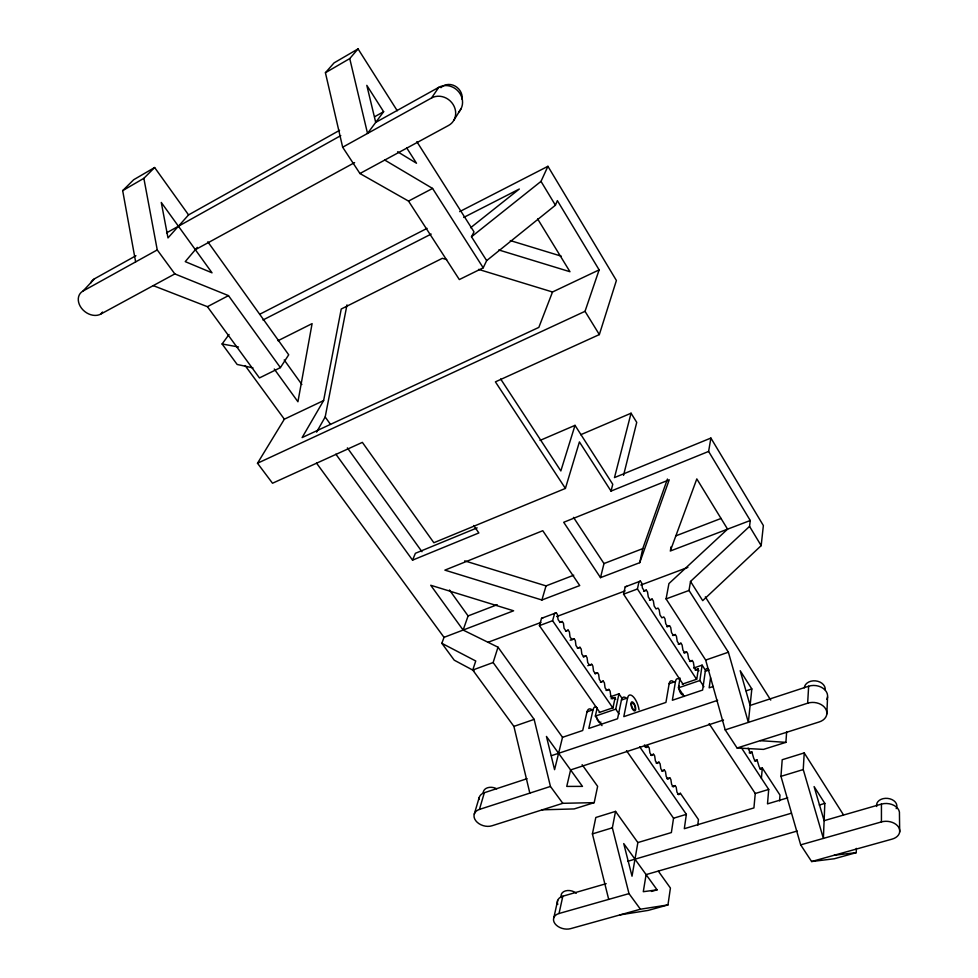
<?xml version="1.0" encoding="UTF-8"?>
<svg xmlns="http://www.w3.org/2000/svg" width="978" height="978" viewBox="0 0 978 978"><rect width="100%" height="100%" fill="white"/><g stroke="black" fill="none" stroke-linecap="round" stroke-linejoin="round"><path stroke-width="1.47" d="M843.476 814.857L804.222 752.913L782.204 759.735L780.957 776.349L800.676 844.858L811.618 861.532L892.119 839.112A12.958 9.181 4.8 0 0 898.599 827.192A12.958 9.181 4.8 0 0 881.435 821.911L881.435 804.112A12.787 9.144 4.6 0 1 894.185 805.493A12.787 9.144 4.6 0 1 899.454 814.075L899.687 831.972M811.618 861.532L834.307 858.757L856.251 852.657L856.337 848.378M826.838 713.928L827.571 696.849M881.435 804.112L824.112 820.676L814.099 786.581L824.833 803.403L823.378 838.403L803.244 769.552L804.222 752.913M580.712 434.721L631.054 413.217L614.49 477.582L710.896 438.058L708.61 451.433L750.26 520.504L670.272 551.017L696.813 478.914L727.571 529.159L668.928 583.585L666.079 598.903L705.676 660.077L725.199 729.881L807.657 703.194L808.647 686.226A13.227 10.024 5.7 0 1 823.207 688.39A13.227 10.024 5.7 0 1 826.862 699.392M725.199 729.881L737.082 747.999L763.5 749.392L785.896 742.351L786.654 731.886M779.564 800.97L779.992 795.114L762.314 767.999L759.637 768.83M741.422 747.779L768.708 789.429L767.498 803.867L787.742 797.828M761.397 778.268L762.314 767.999L760.798 769.319L759.099 766.715L757.106 760.016L754.429 760.847M709.123 723.671L755.26 793.5L753.916 807.926L684.319 828.696L686.36 814.344L639.759 746.886M808.647 686.226L750.114 705.444L740.187 670.7L751.825 688.952L748.353 722.387L728.39 652.216L689.013 590.467L690.517 581.445L749.551 526.396L750.26 520.504M690.517 581.445L702.705 600.639L761.177 545.638L763.366 525.541L710.896 438.058M697.693 825.395L698.463 819.576L680.419 793.329L677.583 794.209M710.554 677.742L709.16 687.84L713.292 686.446M707.73 668.451A12.225 4.328 70.7 0 0 705.297 671.311L702.607 690.052L672.363 700.26L675.468 681.532A12.115 4.499 70.8 0 1 679.404 679.209M703.94 686.739L699.869 680.517L702.118 665.138L693.646 668.06M620.174 914.858L648.255 910.384L667.962 904.919L670.419 888.048L658.341 871.166M626.507 750.701L673.536 818.219L671.373 832.559L637.864 842.571L632.02 876.202L623.732 843.586L657.094 889.846L651.446 891.435M684.16 696.446L678.439 687.815L680.028 678.035M673.121 681.36A12.103 4.535 70.9 0 0 669.148 683.695L665.945 702.424L623.805 716.642L627.583 697.937A11.944 4.768 71.1 0 1 633.304 696.776A11.944 4.768 71.1 0 1 639.05 709.796M670.529 549.624L671.067 546.812M397.251 110.746L358.058 48.9L334.048 62.898L325.417 72.727L342.667 147.213L359.941 173.522L408.523 201.089L459.33 279.561L483.205 267.813L486.665 260.625L555.418 205.221L557.374 200.637L599.135 269.879L552.509 291.994L538.841 327.398L302.116 437.582L323.62 400.564L341.236 309.024L442.362 258.302L446.714 259.635M316.566 432.129L325.185 416.983L346.982 304.892M667.962 904.919L640.419 909.21L629.001 893.623L612.35 827.816L615.541 811.373L595.81 817.486L592.411 833.904L608.707 899.393M625.675 697.632A11.932 4.804 71.2 0 0 621.433 700.04L617.57 718.744L588.805 728.451L593.047 709.771A11.822 4.963 71.3 0 1 595.969 706.801M542.24 809.821L574.184 808.928L594.196 802.645L597.631 786.349L582.118 764.686M619.05 713.964L615.737 709.16L618.952 693.805L610.309 696.788M696.495 679.184L637.436 588.988L638.989 581.678L640.431 581.103L641.629 582.949L642.412 588.01L644.331 590.956L646.324 590.15L647.522 591.983L648.304 597.045L650.223 599.966L652.179 599.123L653.365 600.944L654.16 606.018L656.067 608.927L657.998 608.059L659.184 609.869L659.991 614.93L661.874 617.827L663.793 616.922L664.967 618.732L665.774 623.793L667.656 626.666L669.539 625.749L670.712 627.534L671.531 632.607L673.39 635.468L675.26 634.514L676.421 636.299L677.241 641.36L679.099 644.209L680.945 643.231L682.094 645.003L682.925 650.064L684.771 652.888L686.593 651.898L687.742 653.659L688.585 658.72L690.419 661.531L692.216 660.505L693.353 662.253L694.197 667.326L696.018 670.113L697.791 669.074L698.928 670.81M639.722 562.68L669.209 479.807L563.707 522.289L600.504 577.643L639.722 562.68L642.754 548.621L667.436 479.049M640.419 909.21L570.626 928.648A11.553 7.787 14 0 1 555.088 923.819A11.553 7.787 14 0 1 559.037 913.501L562.827 896.203L606.177 883.672M553.841 917.682L557.68 900.383M601.996 725.639L595.345 716.104L597.216 707.742M683.121 684.307L623.561 594.172L625.199 586.861L626.666 586.287M591.445 709.368A11.809 5 71.4 0 0 587.02 711.825L582.705 730.505L562.521 737.314L554.575 769.662L546.445 736.446L582.472 786.385L566.751 786.41L570.602 769.93L723.5 719.991M600.504 577.643L603.988 563.56L573.487 517.374M623.536 475.369L636.739 422.374L631.054 413.217M708.61 451.433L611.018 491.09L612.766 484.293L575.015 425.357L540.039 440.418M612.998 708.158L552.594 620.712L554.636 613.389L556.237 612.766L557.46 614.551L558.071 619.539L560.027 622.375L562.228 621.482L563.45 623.255L564.061 628.243L566.005 631.067L568.194 630.15L569.404 631.91L570.027 636.898L571.959 639.71L574.11 638.768L575.321 640.517L575.956 645.504L577.876 648.304L580.003 647.326L581.201 649.062L581.837 654.062L583.756 656.837L585.859 655.847L587.044 657.571L587.705 662.558L589.6 665.321L591.678 664.306L592.864 666.03L593.524 671.018L595.406 673.769L597.472 672.717L598.646 674.429L599.306 679.429L601.189 682.155L603.218 681.091L604.392 682.791L605.064 687.779L606.935 690.492L608.939 689.404L610.101 691.091L610.785 696.091L612.644 698.781L614.636 697.681L615.785 699.356M599.514 711.923L539.416 625.639L541.531 618.316L543.157 617.68M594.196 802.645L562.802 803.305L491.946 825.787A11.968 8.435 16.6 0 1 475.809 820.774A11.968 8.435 16.6 0 1 479.44 809.417L484.342 792.718L527.069 778.684M541.898 600.003L579.734 585.565L542.778 530.712L444.88 570.137L541.898 600.003L546.03 585.895L573.744 575.211M474.281 814.087L479.232 797.376M323.62 400.564L284.353 419.183L257.495 463.242L272.52 483.242L362.361 442.374L433.853 542.729L565.406 488.425L579.416 441.922L611.018 491.09M575.015 425.357L560.846 470.931L500.65 378.999M565.406 488.425L495.406 381.86L599.343 334.586L616.397 280.49L547.924 166.309L459.648 211.627M529.831 793.109L513.902 726.397L472.753 670.028L493.132 662.534L498.01 647.191L463.132 630.064L430.723 585.26L513.609 610.798L444.024 637.35L441.848 643.304L454.232 660.174L473.988 670.749M472.753 670.028L475.748 661.006L441.848 643.304M257.495 463.242L585.027 311.322L599.135 269.879M463.132 630.064L468.095 615.932L497.227 604.697M335.87 454.171L412.545 560.137L415.405 553.291L477.154 527.863M486.665 260.625L471.494 236.774L541.005 181.382L547.924 166.309M471.494 236.774L474.012 231.872L416.86 141.676M453.963 120.074L460.87 109.096M153.24 285.625L207.422 306.689L259.451 377.936L280.405 367.618L288.706 354.806L207.813 241.81M342.667 147.213L431.506 97.996L438.816 87.311A16.027 14.572 43.9 0 1 458.89 92.054A16.027 14.572 43.9 0 1 458.584 112.14M252.972 367.875L237.153 364.464L222.104 343.975L229.035 334.476M438.816 87.311L375.711 122.397L366.811 85.355L383.633 111.712L367.532 133.436L349.745 58.582L358.058 48.9M197.311 247.373L185.245 261.627L212.03 272.825L161.272 202.446L167.996 237.911L188.558 214.903L339.574 130.331M135.942 255.735L94.548 278.754L82.996 291.065A14.817 11.418 38.7 0 0 81.529 308.241A14.817 11.418 38.7 0 0 100.648 314.146L102.519 312.055M135.636 261.896L122.678 190.637L143.864 178.314L154.634 167.519L188.558 214.903M122.678 190.637L133.68 179.732L154.634 167.519M757.106 760.016L755.578 761.312L753.867 758.696L751.874 751.984L749.185 752.828M751.874 751.984L750.322 753.256L748.133 748.084M470.601 227.74L519.33 189.023L463.719 217.434M680.419 793.329L678.695 794.686L676.959 792.168L676.189 787.18L675.101 785.603L672.265 786.483M675.101 785.603L673.353 786.948L671.617 784.405L670.847 779.417L669.759 777.828L666.923 778.732M669.759 777.828L667.998 779.148L666.238 776.605L665.48 771.618L664.38 770.016L661.544 770.921M664.38 770.016L662.595 771.324L660.835 768.757L660.089 763.769L658.976 762.168L656.128 763.072M658.976 762.168L657.179 763.439L655.394 760.872L654.661 755.872L653.548 754.258L650.7 755.187M653.548 754.258L651.715 755.517L649.93 752.926L649.196 747.938L648.084 746.312L645.223 747.241M648.084 746.312L646.226 747.559L644.441 744.943M325.417 72.727L349.745 58.582M166.541 232.874L340.772 135.624M374.708 116.688L383.633 111.712M82.996 291.065L157.25 249.928L143.864 178.314M195.343 249.696L354.611 162.605M100.648 314.146L174.83 273.913L228.485 295.625L280.405 367.618M359.941 173.522L448.572 125.453A16.284 14.743 43 0 0 453.144 104.536A16.284 14.743 43 0 0 431.506 97.996M207.422 306.689L228.485 295.625M408.523 201.089L432.582 188.448L483.205 267.813M260.026 314.109L427.056 228.363M262.948 320.014L431.164 234.072M277.972 340.735L312.092 323.632L297.935 401.75L274.256 369.024M412.545 560.137L478.853 532.949L473.67 525.504M603.988 563.56L642.754 548.621M675.761 535.895L721.067 518.438M541.531 618.316L556.237 612.766M625.199 586.861L640.431 581.103M488.242 642.216L540.993 622.436M556.678 616.556L625.125 590.908M640.81 585.027L687.876 567.387M539.416 625.639L552.594 620.712M623.561 594.172L637.436 588.988M559.624 622.46L562.228 621.482M643.573 591.164L646.324 590.15M565.577 631.116L568.194 630.15M649.441 600.137L652.179 599.123M666.079 598.903L689.013 590.467M570.198 640.199L574.11 638.768M577.399 648.267L580.003 647.326M583.255 656.776L585.859 655.847M666.813 626.727L669.539 625.749M587.778 665.7L591.678 664.306M672.534 635.492L675.26 634.514M594.869 673.634L597.472 672.717M678.219 644.196L680.945 643.231M600.345 682.094L603.218 681.091M683.866 652.852L686.593 651.898M606.067 690.407L608.939 689.404M689.49 661.446L692.216 660.505M513.902 726.397L534.147 719.392L550.443 786.446L562.802 803.305M705.676 660.077L728.39 652.216M611.067 698.781L615.186 697.363L612.974 707.803L599.135 712.522M695.077 670.003L698.353 668.744L696.788 679.209L682.253 684.172M587.02 711.825L593.047 709.771M621.433 700.04L627.583 697.937M669.148 683.695L675.468 681.532M705.297 671.311L709.172 669.979M595.345 716.104L615.737 709.16M678.439 687.815L699.869 680.517M551.396 755.688L717.669 700.321M746.177 690.835L751.825 688.952M479.44 809.417L550.443 786.446M737.082 747.999L819.283 721.923A13.399 10.086 5.9 0 0 825.554 708.683A13.399 10.086 5.9 0 0 807.657 703.194M592.411 833.904L612.35 827.816M780.957 776.349L803.244 769.552M673.536 818.219L686.36 814.344M755.26 793.5L768.708 789.429M627.888 861.263L791.019 813.329M819.295 805.028L824.833 803.403M797.217 831.031L646.103 874.601L643.292 891.704L657.094 889.846M559.037 913.501L629.001 893.623M800.676 844.858L881.435 821.911M834.258 855.237L856.251 852.657M760.187 740.676L785.896 742.351M222.104 343.975L238.461 346.982M510.296 240.576L561.213 256.138M498.768 249.952L569.966 271.725L537.643 218.938M478.597 269.39L552.509 291.994M464.709 560.859L546.03 585.895M384.757 160.062L432.582 188.448M397.63 151.761L416.506 163.253L406.714 147.91M157.25 249.928L174.83 273.913M245.111 365.552L284.353 419.183M316.53 463.132L444.024 637.35M493.132 662.534L534.147 719.392M284.195 359.941L301.86 384.525M325.185 416.983L330.503 424.403M347.373 447.887L421.958 551.702M449.464 589.991L468.095 615.932M498.01 647.191L562.521 737.314M615.541 811.373L637.864 842.571M618.952 693.805L622.216 698.585M702.118 665.138L705.334 670.077M705.321 596.861L770.75 700.089M585.027 311.322L599.343 334.586M541.005 181.382L555.418 205.221M749.551 526.396L761.177 545.638M561.409 897.523A9.083 6.21 13.9 0 1 565.467 890.897A9.083 6.21 13.9 0 1 576.299 893.22M876.691 806.483A10.183 7.298 4.5 0 1 887.706 798.403A10.183 7.298 4.5 0 1 896.215 808.61M557.753 904.479A11.418 7.775 13.9 0 1 562.827 896.203M804.295 687.84A10.526 8.007 5.7 0 1 815.542 680.871A10.526 8.007 5.7 0 1 825.236 689.893M90.612 283.131A14.597 11.333 39 0 1 94.548 278.754M478.963 799.576A11.822 8.411 16.5 0 1 484.342 792.718M483.205 793.256A9.413 6.712 16.5 0 1 487.509 787.779A9.413 6.712 16.5 0 1 496.751 788.806M440.919 87.69A12.738 11.602 44.3 0 1 455.076 86.064A12.738 11.602 44.3 0 1 462.117 99.279M683.243 694.246A4.853 1.797 70.8 0 1 680.101 692.241A4.853 1.797 70.8 0 1 679.099 686.018M600.908 722.082A4.731 1.98 71.3 0 1 598.475 721.581A4.731 1.98 71.3 0 1 596.507 716.752M631.446 704.417A3.826 1.528 71.1 0 0 634.306 710.028A3.826 1.528 71.1 0 0 634.282 704.686A3.826 1.528 71.1 0 0 631.446 704.417M630.969 703.94A4.78 1.907 71.1 0 0 634.551 710.945A4.78 1.907 71.1 0 0 634.514 704.258A4.78 1.907 71.1 0 0 630.969 703.94"/></g></svg>
